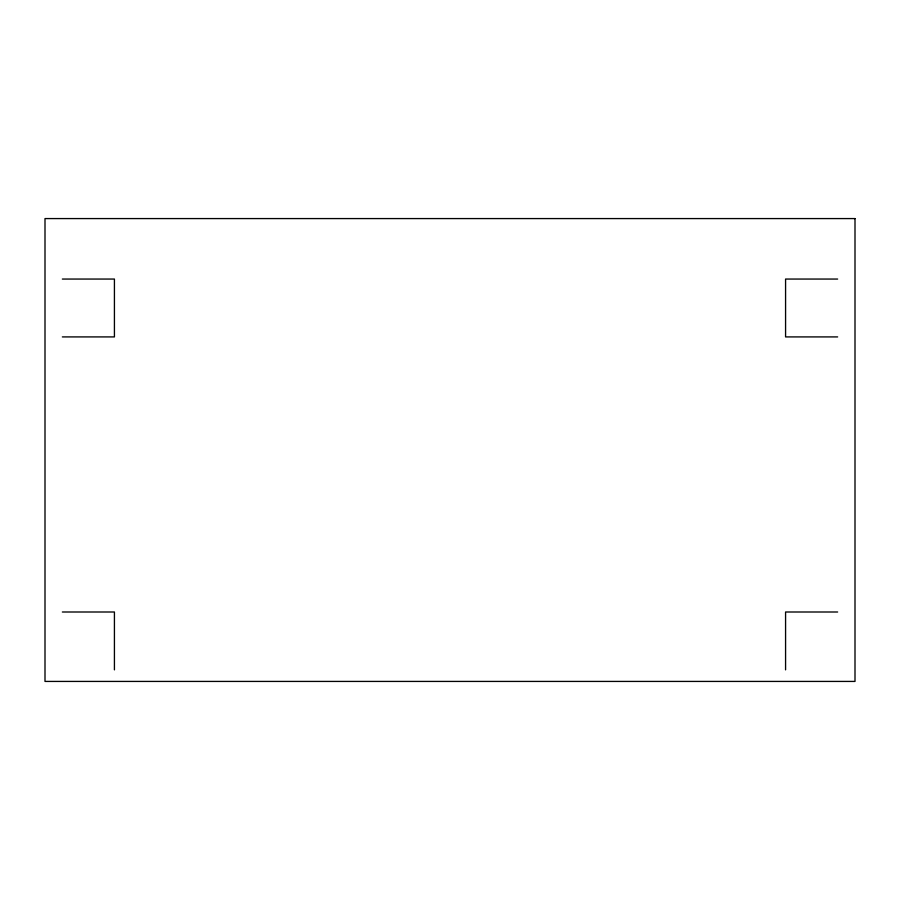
<?xml version="1.0" encoding="UTF-8"?>
<svg xmlns="http://www.w3.org/2000/svg" width="900" height="900" viewBox="0 0 900 900"><rect width="100%" height="100%" fill="white"/><g stroke="black" fill="none" stroke-linecap="round" stroke-linejoin="round"><path stroke-width="1.35" d="M62.359 279.056L114.424 279.056L114.424 336.915L62.359 336.915M837.641 279.056L785.576 279.056L785.576 336.915L837.641 336.915M62.359 612L114.424 612L114.424 669.859M837.641 612L785.576 612L785.576 669.859M855 218.576L45 218.576L45 681.424L855 681.424L855 218.576"/></g></svg>
